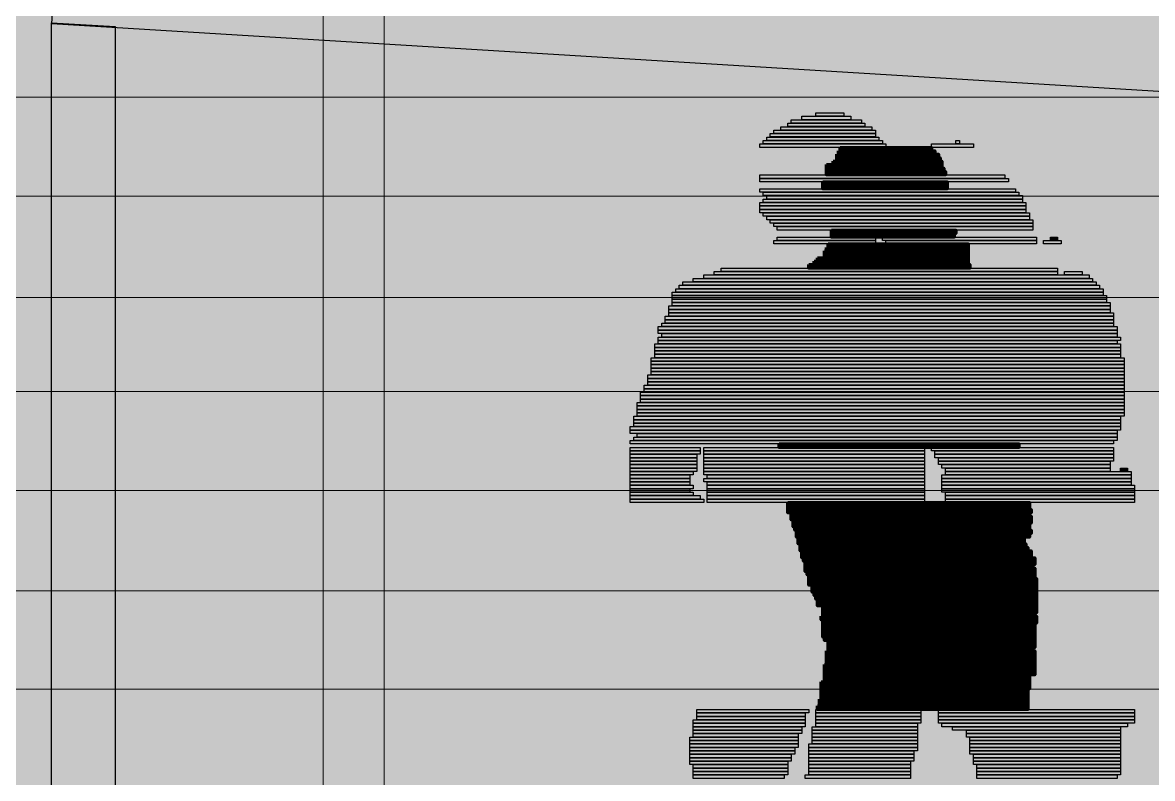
# Model space of a CAD drawing. Header units: millimetres. Extents: x 1 to 41669, y 1850 to 28527.
# Drawn here: x 12858 to 14926, y 9651 to 11034 of the extents above; entities that cross this region are included whole.
import ezdxf

# ---------------------------------------------------------------- set-up
doc = ezdxf.new("R2010")
doc.units = ezdxf.units.MM
doc.header["$LTSCALE"] = 50
for name, color, linetype in [('00_Wand_Bestand', 7, 'Continuous'), ('01_Daemmung_neu', 9, 'Continuous'), ('02_Grundstuecksgrenze', 8, 'Continuous'), ('05_Linien_stark', 7, 'Continuous'), ('06_Linien_fein', 3, 'Continuous'), ('07_Bemassung', 6, 'Continuous')]:
    doc.layers.add(name, color=color, linetype=linetype)

msp = doc.modelspace()

# ---------------------------------------------------------------- hatches: boundary and pattern name
at = {"layer": '00_Wand_Bestand'}
for points in [[(14284.6, 10862.8), (14374.4, 10862.8), (14374.4, 10856.5), (14284.6, 10856.5)], [(14246.1, 10843.8), (14412.8, 10843.8), (14412.8, 10837.5), (14246.1, 10837.5)], [(14259, 10850.2), (14400, 10850.2), (14400, 10843.9), (14259, 10843.9)], [(14265.3, 10856.5), (14393.6, 10856.5), (14393.6, 10850.2), (14265.3, 10850.2)], [(14220.5, 10824.9), (14425.6, 10824.9), (14425.6, 10818.6), (14220.5, 10818.6)], [(14226.9, 10831.3), (14419.2, 10831.3), (14419.2, 10825), (14226.9, 10825)], [(14233.3, 10837.6), (14419.3, 10837.6), (14419.3, 10831.3), (14233.3, 10831.3)], [(14207.7, 10755.5), (14656.5, 10755.5), (14656.5, 10749.2), (14207.7, 10749.2)], [(14207.7, 10749.2), (14663, 10749.2), (14663, 10742.9), (14207.7, 10742.9)], [(14207.7, 10730.3), (14675.8, 10730.3), (14675.8, 10724), (14207.7, 10724)], [(14214.1, 10724), (14682.2, 10724), (14682.2, 10717.7), (14214.1, 10717.7)], [(14220.5, 10717.7), (14688.6, 10717.7), (14688.6, 10711.4), (14220.5, 10711.4)], [(14207.7, 10705), (14695, 10705), (14695, 10698.7), (14207.7, 10698.7)], [(14207.7, 10698.7), (14695, 10698.7), (14695, 10692.4), (14207.7, 10692.4)], [(14214.1, 10711.3), (14688.6, 10711.3), (14688.6, 10705), (14214.1, 10705)], [(14207.7, 10692.4), (14695, 10692.4), (14695, 10686.1), (14207.7, 10686.1)], [(14214.1, 10686.1), (14701.4, 10686.1), (14701.4, 10679.8), (14214.1, 10679.8)], [(14220.5, 10679.8), (14701.4, 10679.8), (14701.4, 10673.5), (14220.5, 10673.5)], [(14226.9, 10673.5), (14707.8, 10673.5), (14707.8, 10667.2), (14226.9, 10667.2)], [(14233.3, 10667.2), (14707.8, 10667.2), (14707.8, 10660.9), (14233.3, 10660.9)], [(14239.7, 10660.9), (14707.8, 10660.9), (14707.8, 10654.6), (14239.7, 10654.6)], [(14233.3, 10635.6), (14419.3, 10635.6), (14419.3, 10629.3), (14233.3, 10629.3)], [(14239.7, 10641.9), (14419.2, 10641.9), (14419.2, 10635.6), (14239.7, 10635.6)], [(14432.1, 10641.9), (14714.2, 10641.9), (14714.2, 10635.6), (14432.1, 10635.6)], [(14438.5, 10635.6), (14714.2, 10635.6), (14714.2, 10629.3), (14438.5, 10629.3)], [(14727.1, 10635.6), (14759.1, 10635.6), (14759.1, 10629.3), (14727.1, 10629.3)], [(14739.9, 10641.9), (14752.7, 10641.9), (14752.7, 10635.6), (14739.9, 10635.6)], [(14105, 10572.5), (14810.4, 10572.5), (14810.4, 10566.2), (14105, 10566.2)], [(14137.1, 10585.1), (14752.7, 10585.1), (14752.7, 10578.8), (14137.1, 10578.8)], [(14060.2, 10553.6), (14829.7, 10553.6), (14829.7, 10547.3), (14060.2, 10547.3)], [(14066.6, 10559.9), (14823.3, 10559.9), (14823.3, 10553.6), (14066.6, 10553.6)], [(14085.8, 10566.2), (14816.9, 10566.2), (14816.9, 10559.9), (14085.8, 10559.9)], [(14047.4, 10541), (14836.1, 10541), (14836.1, 10534.6), (14047.4, 10534.6)], [(14047.4, 10534.6), (14842.5, 10534.6), (14842.5, 10528.3), (14047.4, 10528.3)], [(14047.4, 10528.4), (14842.5, 10528.4), (14842.5, 10522.1), (14047.4, 10522.1)], [(14053.8, 10547.3), (14836.1, 10547.3), (14836.1, 10540.9), (14053.8, 10540.9)], [(14040.9, 10515.7), (14848.9, 10515.7), (14848.9, 10509.4), (14040.9, 10509.4)], [(14040.9, 10509.4), (14848.9, 10509.4), (14848.9, 10503.1), (14040.9, 10503.1)], [(14047.4, 10522), (14848.9, 10522), (14848.9, 10515.7), (14047.4, 10515.7)], [(14034.5, 10496.8), (14855.3, 10496.8), (14855.3, 10490.5), (14034.5, 10490.5)], [(14034.5, 10490.5), (14855.3, 10490.5), (14855.3, 10484.2), (14034.5, 10484.2)], [(14040.9, 10503.1), (14855.3, 10503.1), (14855.3, 10496.8), (14040.9, 10496.8)], [(14021.7, 10477.9), (14861.7, 10477.9), (14861.7, 10471.5), (14021.7, 10471.5)], [(14021.7, 10471.5), (14861.7, 10471.5), (14861.7, 10465.2), (14021.7, 10465.2)], [(14028.1, 10484.2), (14855.3, 10484.2), (14855.3, 10477.9), (14028.1, 10477.9)], [(14015.3, 10446.3), (14868.1, 10446.3), (14868.1, 10440), (14015.3, 10440)], [(14021.7, 10458.9), (14868.1, 10458.9), (14868.1, 10452.6), (14021.7, 10452.6)], [(14021.7, 10452.6), (14861.7, 10452.6), (14861.7, 10446.3), (14021.7, 10446.3)], [(14028.1, 10465.2), (14861.7, 10465.2), (14861.7, 10458.9), (14028.1, 10458.9)], [(14015.3, 10440), (14868.1, 10440), (14868.1, 10433.7), (14015.3, 10433.7)], [(14015.3, 10433.7), (14868.1, 10433.7), (14868.1, 10427.3), (14015.3, 10427.3)], [(14015.3, 10427.4), (14868.1, 10427.4), (14868.1, 10421.1), (14015.3, 10421.1)], [(14008.9, 10421), (14874.6, 10421), (14874.6, 10414.7), (14008.9, 10414.7)], [(14008.9, 10414.8), (14874.6, 10414.8), (14874.6, 10408.5), (14008.9, 10408.5)], [(14008.9, 10408.4), (14874.6, 10408.4), (14874.6, 10402.1), (14008.9, 10402.1)], [(14002.5, 10389.5), (14874.5, 10389.5), (14874.5, 10383.2), (14002.5, 10383.2)], [(14002.5, 10383.2), (14874.5, 10383.2), (14874.5, 10376.9), (14002.5, 10376.9)], [(14008.9, 10402.1), (14874.6, 10402.1), (14874.6, 10395.8), (14008.9, 10395.8)], [(14008.9, 10395.8), (14874.6, 10395.8), (14874.6, 10389.5), (14008.9, 10389.5)], [(13996, 10370.6), (14874.5, 10370.6), (14874.5, 10364.3), (13996, 10364.3)], [(13996, 10364.3), (14874.5, 10364.3), (14874.5, 10357.9), (13996, 10357.9)], [(14002.5, 10376.9), (14874.5, 10376.9), (14874.5, 10370.6), (14002.5, 10370.6)], [(13989.6, 10357.9), (14874.6, 10357.9), (14874.6, 10351.6), (13989.6, 10351.6)], [(13989.6, 10351.6), (14874.6, 10351.6), (14874.6, 10345.3), (13989.6, 10345.3)], [(13989.6, 10345.3), (14874.6, 10345.3), (14874.6, 10339), (13989.6, 10339)], [(13983.2, 10339), (14874.5, 10339), (14874.5, 10332.7), (13983.2, 10332.7)], [(13983.2, 10332.7), (14874.5, 10332.7), (14874.5, 10326.4), (13983.2, 10326.4)], [(13983.2, 10326.4), (14874.5, 10326.4), (14874.5, 10320.1), (13983.2, 10320.1)], [(13976.8, 10313.8), (14868.1, 10313.8), (14868.1, 10307.5), (13976.8, 10307.5)], [(13976.8, 10307.4), (14868.1, 10307.4), (14868.1, 10301.1), (13976.8, 10301.1)], [(13976.8, 10301.2), (14868.1, 10301.2), (14868.1, 10294.9), (13976.8, 10294.9)], [(13983.2, 10320.1), (14874.5, 10320.1), (14874.5, 10313.8), (13983.2, 10313.8)], [(13970.4, 10294.9), (14868.1, 10294.9), (14868.1, 10288.5), (13970.4, 10288.5)], [(13970.4, 10288.5), (14861.7, 10288.5), (14861.7, 10282.2), (13970.4, 10282.2)], [(13983.2, 10282.2), (14861.7, 10282.2), (14861.7, 10275.9), (13983.2, 10275.9)], [(13970.4, 10269.6), (14855.3, 10269.6), (14855.3, 10263.3), (13970.4, 10263.3)], [(13976.8, 10275.9), (14861.7, 10275.9), (14861.7, 10269.6), (13976.8, 10269.6)], [(13970.4, 10257), (14098.6, 10257), (14098.6, 10250.7), (13970.4, 10250.7)], [(13970.4, 10250.7), (14098.6, 10250.7), (14098.6, 10244.4), (13970.4, 10244.4)], [(13970.4, 10244.4), (14092.2, 10244.4), (14092.2, 10238), (13970.4, 10238)], [(14105, 10257), (14509.1, 10257), (14509.1, 10250.7), (14105, 10250.7)], [(14105, 10250.7), (14509.1, 10250.7), (14509.1, 10244.4), (14105, 10244.4)], [(14105, 10244.4), (14509.1, 10244.4), (14509.1, 10238), (14105, 10238)], [(14521.9, 10257), (14855.3, 10257), (14855.3, 10250.7), (14521.9, 10250.7)], [(14528.3, 10250.7), (14855.3, 10250.7), (14855.3, 10244.4), (14528.3, 10244.4)], [(14528.3, 10244.4), (14855.3, 10244.4), (14855.3, 10238), (14528.3, 10238)], [(13970.4, 10238), (14092.2, 10238), (14092.2, 10231.7), (13970.4, 10231.7)], [(13970.4, 10231.7), (14092.2, 10231.7), (14092.2, 10225.4), (13970.4, 10225.4)], [(13970.4, 10225.4), (14092.2, 10225.4), (14092.2, 10219.1), (13970.4, 10219.1)], [(13970.4, 10219.1), (14092.2, 10219.1), (14092.2, 10212.8), (13970.4, 10212.8)], [(14105, 10238), (14509.1, 10238), (14509.1, 10231.7), (14105, 10231.7)], [(14105, 10231.7), (14509.1, 10231.7), (14509.1, 10225.4), (14105, 10225.4)], [(14105, 10225.4), (14509.1, 10225.4), (14509.1, 10219.1), (14105, 10219.1)], [(14105, 10219.1), (14509.1, 10219.1), (14509.1, 10212.8), (14105, 10212.8)], [(14534.7, 10238), (14855.3, 10238), (14855.3, 10231.7), (14534.7, 10231.7)], [(14534.7, 10231.7), (14848.9, 10231.7), (14848.9, 10225.4), (14534.7, 10225.4)], [(14541.1, 10225.4), (14848.9, 10225.4), (14848.9, 10219.1), (14541.1, 10219.1)], [(14547.5, 10219.1), (14848.9, 10219.1), (14848.9, 10212.8), (14547.5, 10212.8)], [(14868.1, 10219.1), (14881, 10219.1), (14881, 10212.8), (14868.1, 10212.8)], [(13970.4, 10212.8), (14085.8, 10212.8), (14085.8, 10206.5), (13970.4, 10206.5)], [(13970.4, 10206.5), (14079.4, 10206.5), (14079.4, 10200.2), (13970.4, 10200.2)], [(13970.4, 10200.2), (14079.4, 10200.2), (14079.4, 10193.9), (13970.4, 10193.9)], [(14105, 10212.8), (14509.1, 10212.8), (14509.1, 10206.5), (14105, 10206.5)], [(14105, 10200.2), (14509.1, 10200.2), (14509.1, 10193.9), (14105, 10193.9)], [(14111.5, 10206.5), (14509.1, 10206.5), (14509.1, 10200.2), (14111.5, 10200.2)], [(14541.1, 10206.5), (14887.4, 10206.5), (14887.4, 10200.2), (14541.1, 10200.2)], [(14541.1, 10200.2), (14887.4, 10200.2), (14887.4, 10193.9), (14541.1, 10193.9)], [(14547.5, 10212.8), (14887.3, 10212.8), (14887.3, 10206.5), (14547.5, 10206.5)], [(13970.4, 10193.9), (14079.4, 10193.9), (14079.4, 10187.6), (13970.4, 10187.6)], [(13970.4, 10187.6), (14085.8, 10187.6), (14085.8, 10181.3), (13970.4, 10181.3)], [(13970.4, 10181.3), (14079.4, 10181.3), (14079.4, 10175), (13970.4, 10175)], [(14111.5, 10193.9), (14509.1, 10193.9), (14509.1, 10187.6), (14111.5, 10187.6)], [(14111.5, 10187.6), (14509.1, 10187.6), (14509.1, 10181.3), (14111.5, 10181.3)], [(14111.5, 10181.3), (14509.1, 10181.3), (14509.1, 10175), (14111.5, 10175)], [(14541.1, 10193.9), (14887.4, 10193.9), (14887.4, 10187.6), (14541.1, 10187.6)], [(14541.1, 10187.6), (14893.8, 10187.6), (14893.8, 10181.3), (14541.1, 10181.3)], [(14541.1, 10181.3), (14893.8, 10181.3), (14893.8, 10175), (14541.1, 10175)], [(13970.4, 10174.9), (14085.8, 10174.9), (14085.8, 10168.6), (13970.4, 10168.6)], [(13970.4, 10168.6), (14098.6, 10168.6), (14098.6, 10162.3), (13970.4, 10162.3)], [(13970.4, 10162.3), (14105.1, 10162.3), (14105.1, 10156), (13970.4, 10156)], [(14111.5, 10174.9), (14509.1, 10174.9), (14509.1, 10168.6), (14111.5, 10168.6)], [(14111.5, 10168.6), (14509.1, 10168.6), (14509.1, 10162.3), (14111.5, 10162.3)], [(14111.5, 10162.3), (14509.1, 10162.3), (14509.1, 10156), (14111.5, 10156)], [(14547.5, 10174.9), (14893.8, 10174.9), (14893.8, 10168.6), (14547.5, 10168.6)], [(14547.5, 10168.6), (14893.8, 10168.6), (14893.8, 10162.3), (14547.5, 10162.3)], [(14547.5, 10162.3), (14893.8, 10162.3), (14893.8, 10156), (14547.5, 10156)], [(14092.2, 9777.4), (14297.4, 9777.4), (14297.4, 9771.1), (14092.2, 9771.1)], [(14092.2, 9771), (14291, 9771), (14291, 9764.7), (14092.2, 9764.7)], [(14092.2, 9764.7), (14291, 9764.7), (14291, 9758.4), (14092.2, 9758.4)], [(14310.3, 9777.4), (14502.6, 9777.4), (14502.6, 9771.1), (14310.3, 9771.1)], [(14310.3, 9771), (14502.6, 9771), (14502.6, 9764.7), (14310.3, 9764.7)], [(14310.3, 9764.7), (14502.6, 9764.7), (14502.6, 9758.4), (14310.3, 9758.4)], [(14534.7, 9777.4), (14893.8, 9777.4), (14893.8, 9771.1), (14534.7, 9771.1)], [(14534.7, 9771), (14893.8, 9771), (14893.8, 9764.7), (14534.7, 9764.7)], [(14534.7, 9764.7), (14893.8, 9764.7), (14893.8, 9758.4), (14534.7, 9758.4)], [(14085.8, 9758.5), (14291, 9758.5), (14291, 9752.1), (14085.8, 9752.1)], [(14085.8, 9752.1), (14291, 9752.1), (14291, 9745.8), (14085.8, 9745.8)], [(14085.8, 9745.8), (14284.6, 9745.8), (14284.6, 9739.5), (14085.8, 9739.5)], [(14303.8, 9745.8), (14496.2, 9745.8), (14496.2, 9739.5), (14303.8, 9739.5)], [(14310.3, 9758.5), (14502.6, 9758.5), (14502.6, 9752.1), (14310.3, 9752.1)], [(14310.3, 9752.1), (14496.2, 9752.1), (14496.2, 9745.8), (14310.3, 9745.8)], [(14534.7, 9758.5), (14893.8, 9758.5), (14893.8, 9752.1), (14534.7, 9752.1)], [(14541.1, 9752.1), (14881, 9752.1), (14881, 9745.8), (14541.1, 9745.8)], [(14560.3, 9745.8), (14868.1, 9745.8), (14868.1, 9739.5), (14560.3, 9739.5)], [(14079.4, 9726.9), (14278.2, 9726.9), (14278.2, 9720.6), (14079.4, 9720.6)], [(14085.8, 9739.5), (14284.6, 9739.5), (14284.6, 9733.2), (14085.8, 9733.2)], [(14085.8, 9733.2), (14278.2, 9733.2), (14278.2, 9726.9), (14085.8, 9726.9)], [(14303.8, 9739.5), (14496.2, 9739.5), (14496.2, 9733.2), (14303.8, 9733.2)], [(14303.8, 9733.2), (14496.2, 9733.2), (14496.2, 9726.9), (14303.8, 9726.9)], [(14303.8, 9726.9), (14496.2, 9726.9), (14496.2, 9720.6), (14303.8, 9720.6)], [(14586, 9739.5), (14868.1, 9739.5), (14868.1, 9733.2), (14586, 9733.2)], [(14586, 9733.2), (14868.1, 9733.2), (14868.1, 9726.9), (14586, 9726.9)], [(14592.4, 9726.9), (14868.1, 9726.9), (14868.1, 9720.6), (14592.4, 9720.6)], [(14079.4, 9720.6), (14278.2, 9720.6), (14278.2, 9714.3), (14079.4, 9714.3)], [(14079.4, 9714.2), (14278.2, 9714.2), (14278.2, 9707.9), (14079.4, 9707.9)], [(14079.4, 9707.9), (14271.8, 9707.9), (14271.8, 9701.6), (14079.4, 9701.6)], [(14079.4, 9701.6), (14271.8, 9701.6), (14271.8, 9695.3), (14079.4, 9695.3)], [(14297.4, 9714.2), (14496.2, 9714.2), (14496.2, 9707.9), (14297.4, 9707.9)], [(14297.4, 9707.9), (14496.2, 9707.9), (14496.2, 9701.6), (14297.4, 9701.6)], [(14297.4, 9701.6), (14489.8, 9701.6), (14489.8, 9695.3), (14297.4, 9695.3)], [(14303.8, 9720.6), (14496.2, 9720.6), (14496.2, 9714.3), (14303.8, 9714.3)], [(14592.4, 9720.6), (14868.1, 9720.6), (14868.1, 9714.3), (14592.4, 9714.3)], [(14592.4, 9714.2), (14868.1, 9714.2), (14868.1, 9707.9), (14592.4, 9707.9)], [(14592.4, 9707.9), (14868.1, 9707.9), (14868.1, 9701.6), (14592.4, 9701.6)], [(14592.4, 9701.6), (14868.1, 9701.6), (14868.1, 9695.3), (14592.4, 9695.3)], [(14079.4, 9695.3), (14265.3, 9695.3), (14265.3, 9689), (14079.4, 9689)], [(14079.4, 9689), (14265.3, 9689), (14265.3, 9682.7), (14079.4, 9682.7)], [(14079.4, 9682.7), (14258.9, 9682.7), (14258.9, 9676.4), (14079.4, 9676.4)], [(14297.4, 9695.3), (14489.8, 9695.3), (14489.8, 9689), (14297.4, 9689)], [(14297.4, 9689), (14489.8, 9689), (14489.8, 9682.7), (14297.4, 9682.7)], [(14297.4, 9682.7), (14483.4, 9682.7), (14483.4, 9676.4), (14297.4, 9676.4)], [(14598.8, 9695.3), (14868.1, 9695.3), (14868.1, 9689), (14598.8, 9689)], [(14598.8, 9689), (14868.1, 9689), (14868.1, 9682.7), (14598.8, 9682.7)], [(14598.8, 9682.7), (14868.1, 9682.7), (14868.1, 9676.4), (14598.8, 9676.4)], [(14085.8, 9676.4), (14258.9, 9676.4), (14258.9, 9670.1), (14085.8, 9670.1)], [(14085.8, 9670.1), (14258.9, 9670.1), (14258.9, 9663.8), (14085.8, 9663.8)], [(14085.8, 9663.8), (14258.9, 9663.8), (14258.9, 9657.5), (14085.8, 9657.5)], [(14297.4, 9676.4), (14483.4, 9676.4), (14483.4, 9670.1), (14297.4, 9670.1)], [(14297.4, 9670.1), (14483.4, 9670.1), (14483.4, 9663.8), (14297.4, 9663.8)], [(14297.4, 9663.8), (14483.4, 9663.8), (14483.4, 9657.5), (14297.4, 9657.5)], [(14605.2, 9676.4), (14868.1, 9676.4), (14868.1, 9670.1), (14605.2, 9670.1)], [(14605.2, 9670.1), (14868.1, 9670.1), (14868.1, 9663.8), (14605.2, 9663.8)], [(14605.2, 9663.8), (14868.1, 9663.8), (14868.1, 9657.5), (14605.2, 9657.5)], [(14085.8, 9657.5), (14252.5, 9657.5), (14252.5, 9651.2), (14085.8, 9651.2)], [(14291, 9657.5), (14483.4, 9657.5), (14483.4, 9651.2), (14291, 9651.2)], [(14605.2, 9657.5), (14861.7, 9657.5), (14861.7, 9651.2), (14605.2, 9651.2)]]:
    msp.add_hatch(color=7, dxfattribs=at).paths.add_polyline_path(points)
at = {"layer": '01_Daemmung_neu'}
msp.add_hatch(color=7, dxfattribs=at).paths.add_polyline_path([(11049.8, 17953.8), (24526.3, 17953.8), (24526.3, 8595), (11049.8, 8595)])
at = {"layer": '02_Grundstuecksgrenze', "transparency": 33554559}
for points in [[(12963.5, 11883.3), (17744.7, 11590.9), (17692.6, 10739.7), (12911.5, 11032.1)], [(12910.8, 9007.4), (12910.8, 11033.7), (13027.3, 11027.2), (13027.3, 9007.4)]]:
    msp.add_hatch(color=7, dxfattribs=at).paths.add_polyline_path(points)
at = {"layer": '07_Bemassung'}
msp.add_hatch(color=7, dxfattribs=at).paths.add_polyline_path([(14310.3, 10869.1), (14361.6, 10869.1), (14361.6, 10862.8), (14310.3, 10862.8)])

# ---------------------------------------------------------------- linework, layer by layer
at = {"layer": '00_Wand_Bestand'}
for points in [[(14284.6, 10862.8), (14374.4, 10862.8), (14374.4, 10856.5), (14284.6, 10856.5)], [(14246.1, 10843.8), (14412.8, 10843.8), (14412.8, 10837.5), (14246.1, 10837.5)], [(14259, 10850.2), (14400, 10850.2), (14400, 10843.9), (14259, 10843.9)], [(14265.3, 10856.5), (14393.6, 10856.5), (14393.6, 10850.2), (14265.3, 10850.2)], [(14220.5, 10824.9), (14425.6, 10824.9), (14425.6, 10818.6), (14220.5, 10818.6)], [(14226.9, 10831.3), (14419.2, 10831.3), (14419.2, 10825), (14226.9, 10825)], [(14233.3, 10837.6), (14419.3, 10837.6), (14419.3, 10831.3), (14233.3, 10831.3)], [(14207.7, 10755.5), (14656.5, 10755.5), (14656.5, 10749.2), (14207.7, 10749.2)], [(14207.7, 10749.2), (14663, 10749.2), (14663, 10742.9), (14207.7, 10742.9)], [(14207.7, 10730.3), (14675.8, 10730.3), (14675.8, 10724), (14207.7, 10724)], [(14214.1, 10724), (14682.2, 10724), (14682.2, 10717.7), (14214.1, 10717.7)], [(14220.5, 10717.7), (14688.6, 10717.7), (14688.6, 10711.4), (14220.5, 10711.4)], [(14207.7, 10705), (14695, 10705), (14695, 10698.7), (14207.7, 10698.7)], [(14207.7, 10698.7), (14695, 10698.7), (14695, 10692.4), (14207.7, 10692.4)], [(14214.1, 10711.3), (14688.6, 10711.3), (14688.6, 10705), (14214.1, 10705)], [(14207.7, 10692.4), (14695, 10692.4), (14695, 10686.1), (14207.7, 10686.1)], [(14214.1, 10686.1), (14701.4, 10686.1), (14701.4, 10679.8), (14214.1, 10679.8)], [(14220.5, 10679.8), (14701.4, 10679.8), (14701.4, 10673.5), (14220.5, 10673.5)], [(14226.9, 10673.5), (14707.8, 10673.5), (14707.8, 10667.2), (14226.9, 10667.2)], [(14233.3, 10667.2), (14707.8, 10667.2), (14707.8, 10660.9), (14233.3, 10660.9)], [(14239.7, 10660.9), (14707.8, 10660.9), (14707.8, 10654.6), (14239.7, 10654.6)], [(14233.3, 10635.6), (14419.3, 10635.6), (14419.3, 10629.3), (14233.3, 10629.3)], [(14239.7, 10641.9), (14419.2, 10641.9), (14419.2, 10635.6), (14239.7, 10635.6)], [(14432.1, 10641.9), (14714.2, 10641.9), (14714.2, 10635.6), (14432.1, 10635.6)], [(14438.5, 10635.6), (14714.2, 10635.6), (14714.2, 10629.3), (14438.5, 10629.3)], [(14727.1, 10635.6), (14759.1, 10635.6), (14759.1, 10629.3), (14727.1, 10629.3)], [(14739.9, 10641.9), (14752.7, 10641.9), (14752.7, 10635.6), (14739.9, 10635.6)], [(14105, 10572.5), (14810.4, 10572.5), (14810.4, 10566.2), (14105, 10566.2)], [(14137.1, 10585.1), (14752.7, 10585.1), (14752.7, 10578.8), (14137.1, 10578.8)], [(14060.2, 10553.6), (14829.7, 10553.6), (14829.7, 10547.3), (14060.2, 10547.3)], [(14066.6, 10559.9), (14823.3, 10559.9), (14823.3, 10553.6), (14066.6, 10553.6)], [(14085.8, 10566.2), (14816.9, 10566.2), (14816.9, 10559.9), (14085.8, 10559.9)], [(14047.4, 10541), (14836.1, 10541), (14836.1, 10534.6), (14047.4, 10534.6)], [(14047.4, 10534.6), (14842.5, 10534.6), (14842.5, 10528.3), (14047.4, 10528.3)], [(14047.4, 10528.4), (14842.5, 10528.4), (14842.5, 10522.1), (14047.4, 10522.1)], [(14053.8, 10547.3), (14836.1, 10547.3), (14836.1, 10540.9), (14053.8, 10540.9)], [(14040.9, 10515.7), (14848.9, 10515.7), (14848.9, 10509.4), (14040.9, 10509.4)], [(14040.9, 10509.4), (14848.9, 10509.4), (14848.9, 10503.1), (14040.9, 10503.1)], [(14047.4, 10522), (14848.9, 10522), (14848.9, 10515.7), (14047.4, 10515.7)], [(14034.5, 10496.8), (14855.3, 10496.8), (14855.3, 10490.5), (14034.5, 10490.5)], [(14034.5, 10490.5), (14855.3, 10490.5), (14855.3, 10484.2), (14034.5, 10484.2)], [(14040.9, 10503.1), (14855.3, 10503.1), (14855.3, 10496.8), (14040.9, 10496.8)], [(14021.7, 10477.9), (14861.7, 10477.9), (14861.7, 10471.5), (14021.7, 10471.5)], [(14021.7, 10471.5), (14861.7, 10471.5), (14861.7, 10465.2), (14021.7, 10465.2)], [(14028.1, 10484.2), (14855.3, 10484.2), (14855.3, 10477.9), (14028.1, 10477.9)], [(14015.3, 10446.3), (14868.1, 10446.3), (14868.1, 10440), (14015.3, 10440)], [(14021.7, 10458.9), (14868.1, 10458.9), (14868.1, 10452.6), (14021.7, 10452.6)], [(14021.7, 10452.6), (14861.7, 10452.6), (14861.7, 10446.3), (14021.7, 10446.3)], [(14028.1, 10465.2), (14861.7, 10465.2), (14861.7, 10458.9), (14028.1, 10458.9)], [(14015.3, 10440), (14868.1, 10440), (14868.1, 10433.7), (14015.3, 10433.7)], [(14015.3, 10433.7), (14868.1, 10433.7), (14868.1, 10427.3), (14015.3, 10427.3)], [(14015.3, 10427.4), (14868.1, 10427.4), (14868.1, 10421.1), (14015.3, 10421.1)], [(14008.9, 10421), (14874.6, 10421), (14874.6, 10414.7), (14008.9, 10414.7)], [(14008.9, 10414.8), (14874.6, 10414.8), (14874.6, 10408.5), (14008.9, 10408.5)], [(14008.9, 10408.4), (14874.6, 10408.4), (14874.6, 10402.1), (14008.9, 10402.1)], [(14002.5, 10389.5), (14874.5, 10389.5), (14874.5, 10383.2), (14002.5, 10383.2)], [(14002.5, 10383.2), (14874.5, 10383.2), (14874.5, 10376.9), (14002.5, 10376.9)], [(14008.9, 10402.1), (14874.6, 10402.1), (14874.6, 10395.8), (14008.9, 10395.8)], [(14008.9, 10395.8), (14874.6, 10395.8), (14874.6, 10389.5), (14008.9, 10389.5)], [(13996, 10370.6), (14874.5, 10370.6), (14874.5, 10364.3), (13996, 10364.3)], [(13996, 10364.3), (14874.5, 10364.3), (14874.5, 10357.9), (13996, 10357.9)], [(14002.5, 10376.9), (14874.5, 10376.9), (14874.5, 10370.6), (14002.5, 10370.6)], [(13989.6, 10357.9), (14874.6, 10357.9), (14874.6, 10351.6), (13989.6, 10351.6)], [(13989.6, 10351.6), (14874.6, 10351.6), (14874.6, 10345.3), (13989.6, 10345.3)], [(13989.6, 10345.3), (14874.6, 10345.3), (14874.6, 10339), (13989.6, 10339)], [(13983.2, 10339), (14874.5, 10339), (14874.5, 10332.7), (13983.2, 10332.7)], [(13983.2, 10332.7), (14874.5, 10332.7), (14874.5, 10326.4), (13983.2, 10326.4)], [(13983.2, 10326.4), (14874.5, 10326.4), (14874.5, 10320.1), (13983.2, 10320.1)], [(13976.8, 10313.8), (14868.1, 10313.8), (14868.1, 10307.5), (13976.8, 10307.5)], [(13976.8, 10307.4), (14868.1, 10307.4), (14868.1, 10301.1), (13976.8, 10301.1)], [(13976.8, 10301.2), (14868.1, 10301.2), (14868.1, 10294.9), (13976.8, 10294.9)], [(13983.2, 10320.1), (14874.5, 10320.1), (14874.5, 10313.8), (13983.2, 10313.8)], [(13970.4, 10294.9), (14868.1, 10294.9), (14868.1, 10288.5), (13970.4, 10288.5)], [(13970.4, 10288.5), (14861.7, 10288.5), (14861.7, 10282.2), (13970.4, 10282.2)], [(13983.2, 10282.2), (14861.7, 10282.2), (14861.7, 10275.9), (13983.2, 10275.9)], [(13970.4, 10269.6), (14855.3, 10269.6), (14855.3, 10263.3), (13970.4, 10263.3)], [(13976.8, 10275.9), (14861.7, 10275.9), (14861.7, 10269.6), (13976.8, 10269.6)], [(13970.4, 10257), (14098.6, 10257), (14098.6, 10250.7), (13970.4, 10250.7)], [(13970.4, 10250.7), (14098.6, 10250.7), (14098.6, 10244.4), (13970.4, 10244.4)], [(13970.4, 10244.4), (14092.2, 10244.4), (14092.2, 10238), (13970.4, 10238)], [(14105, 10257), (14509.1, 10257), (14509.1, 10250.7), (14105, 10250.7)], [(14105, 10250.7), (14509.1, 10250.7), (14509.1, 10244.4), (14105, 10244.4)], [(14105, 10244.4), (14509.1, 10244.4), (14509.1, 10238), (14105, 10238)], [(14521.9, 10257), (14855.3, 10257), (14855.3, 10250.7), (14521.9, 10250.7)], [(14528.3, 10250.7), (14855.3, 10250.7), (14855.3, 10244.4), (14528.3, 10244.4)], [(14528.3, 10244.4), (14855.3, 10244.4), (14855.3, 10238), (14528.3, 10238)], [(13970.4, 10238), (14092.2, 10238), (14092.2, 10231.7), (13970.4, 10231.7)], [(13970.4, 10231.7), (14092.2, 10231.7), (14092.2, 10225.4), (13970.4, 10225.4)], [(13970.4, 10225.4), (14092.2, 10225.4), (14092.2, 10219.1), (13970.4, 10219.1)], [(13970.4, 10219.1), (14092.2, 10219.1), (14092.2, 10212.8), (13970.4, 10212.8)], [(14105, 10238), (14509.1, 10238), (14509.1, 10231.7), (14105, 10231.7)], [(14105, 10231.7), (14509.1, 10231.7), (14509.1, 10225.4), (14105, 10225.4)], [(14105, 10225.4), (14509.1, 10225.4), (14509.1, 10219.1), (14105, 10219.1)], [(14105, 10219.1), (14509.1, 10219.1), (14509.1, 10212.8), (14105, 10212.8)], [(14534.7, 10238), (14855.3, 10238), (14855.3, 10231.7), (14534.7, 10231.7)], [(14534.7, 10231.7), (14848.9, 10231.7), (14848.9, 10225.4), (14534.7, 10225.4)], [(14541.1, 10225.4), (14848.9, 10225.4), (14848.9, 10219.1), (14541.1, 10219.1)], [(14547.5, 10219.1), (14848.9, 10219.1), (14848.9, 10212.8), (14547.5, 10212.8)], [(14868.1, 10219.1), (14881, 10219.1), (14881, 10212.8), (14868.1, 10212.8)], [(13970.4, 10212.8), (14085.8, 10212.8), (14085.8, 10206.5), (13970.4, 10206.5)], [(13970.4, 10206.5), (14079.4, 10206.5), (14079.4, 10200.2), (13970.4, 10200.2)], [(13970.4, 10200.2), (14079.4, 10200.2), (14079.4, 10193.9), (13970.4, 10193.9)], [(14105, 10212.8), (14509.1, 10212.8), (14509.1, 10206.5), (14105, 10206.5)], [(14105, 10200.2), (14509.1, 10200.2), (14509.1, 10193.9), (14105, 10193.9)], [(14111.5, 10206.5), (14509.1, 10206.5), (14509.1, 10200.2), (14111.5, 10200.2)], [(14541.1, 10206.5), (14887.4, 10206.5), (14887.4, 10200.2), (14541.1, 10200.2)], [(14541.1, 10200.2), (14887.4, 10200.2), (14887.4, 10193.9), (14541.1, 10193.9)], [(14547.5, 10212.8), (14887.3, 10212.8), (14887.3, 10206.5), (14547.5, 10206.5)], [(13970.4, 10193.9), (14079.4, 10193.9), (14079.4, 10187.6), (13970.4, 10187.6)], [(13970.4, 10187.6), (14085.8, 10187.6), (14085.8, 10181.3), (13970.4, 10181.3)], [(13970.4, 10181.3), (14079.4, 10181.3), (14079.4, 10175), (13970.4, 10175)], [(14111.5, 10193.9), (14509.1, 10193.9), (14509.1, 10187.6), (14111.5, 10187.6)], [(14111.5, 10187.6), (14509.1, 10187.6), (14509.1, 10181.3), (14111.5, 10181.3)], [(14111.5, 10181.3), (14509.1, 10181.3), (14509.1, 10175), (14111.5, 10175)], [(14541.1, 10193.9), (14887.4, 10193.9), (14887.4, 10187.6), (14541.1, 10187.6)], [(14541.1, 10187.6), (14893.8, 10187.6), (14893.8, 10181.3), (14541.1, 10181.3)], [(14541.1, 10181.3), (14893.8, 10181.3), (14893.8, 10175), (14541.1, 10175)], [(13970.4, 10174.9), (14085.8, 10174.9), (14085.8, 10168.6), (13970.4, 10168.6)], [(13970.4, 10168.6), (14098.6, 10168.6), (14098.6, 10162.3), (13970.4, 10162.3)], [(13970.4, 10162.3), (14105.1, 10162.3), (14105.1, 10156), (13970.4, 10156)], [(14111.5, 10174.9), (14509.1, 10174.9), (14509.1, 10168.6), (14111.5, 10168.6)], [(14111.5, 10168.6), (14509.1, 10168.6), (14509.1, 10162.3), (14111.5, 10162.3)], [(14111.5, 10162.3), (14509.1, 10162.3), (14509.1, 10156), (14111.5, 10156)], [(14547.5, 10174.9), (14893.8, 10174.9), (14893.8, 10168.6), (14547.5, 10168.6)], [(14547.5, 10168.6), (14893.8, 10168.6), (14893.8, 10162.3), (14547.5, 10162.3)], [(14547.5, 10162.3), (14893.8, 10162.3), (14893.8, 10156), (14547.5, 10156)], [(14092.2, 9777.4), (14297.4, 9777.4), (14297.4, 9771.1), (14092.2, 9771.1)], [(14092.2, 9771), (14291, 9771), (14291, 9764.7), (14092.2, 9764.7)], [(14092.2, 9764.7), (14291, 9764.7), (14291, 9758.4), (14092.2, 9758.4)], [(14310.3, 9777.4), (14502.6, 9777.4), (14502.6, 9771.1), (14310.3, 9771.1)], [(14310.3, 9771), (14502.6, 9771), (14502.6, 9764.7), (14310.3, 9764.7)], [(14310.3, 9764.7), (14502.6, 9764.7), (14502.6, 9758.4), (14310.3, 9758.4)], [(14534.7, 9777.4), (14893.8, 9777.4), (14893.8, 9771.1), (14534.7, 9771.1)], [(14534.7, 9771), (14893.8, 9771), (14893.8, 9764.7), (14534.7, 9764.7)], [(14534.7, 9764.7), (14893.8, 9764.7), (14893.8, 9758.4), (14534.7, 9758.4)], [(14085.8, 9758.5), (14291, 9758.5), (14291, 9752.1), (14085.8, 9752.1)], [(14085.8, 9752.1), (14291, 9752.1), (14291, 9745.8), (14085.8, 9745.8)], [(14085.8, 9745.8), (14284.6, 9745.8), (14284.6, 9739.5), (14085.8, 9739.5)], [(14303.8, 9745.8), (14496.2, 9745.8), (14496.2, 9739.5), (14303.8, 9739.5)], [(14310.3, 9758.5), (14502.6, 9758.5), (14502.6, 9752.1), (14310.3, 9752.1)], [(14310.3, 9752.1), (14496.2, 9752.1), (14496.2, 9745.8), (14310.3, 9745.8)], [(14534.7, 9758.5), (14893.8, 9758.5), (14893.8, 9752.1), (14534.7, 9752.1)], [(14541.1, 9752.1), (14881, 9752.1), (14881, 9745.8), (14541.1, 9745.8)], [(14560.3, 9745.8), (14868.1, 9745.8), (14868.1, 9739.5), (14560.3, 9739.5)], [(14079.4, 9726.9), (14278.2, 9726.9), (14278.2, 9720.6), (14079.4, 9720.6)], [(14085.8, 9739.5), (14284.6, 9739.5), (14284.6, 9733.2), (14085.8, 9733.2)], [(14085.8, 9733.2), (14278.2, 9733.2), (14278.2, 9726.9), (14085.8, 9726.9)], [(14303.8, 9739.5), (14496.2, 9739.5), (14496.2, 9733.2), (14303.8, 9733.2)], [(14303.8, 9733.2), (14496.2, 9733.2), (14496.2, 9726.9), (14303.8, 9726.9)], [(14303.8, 9726.9), (14496.2, 9726.9), (14496.2, 9720.6), (14303.8, 9720.6)], [(14586, 9739.5), (14868.1, 9739.5), (14868.1, 9733.2), (14586, 9733.2)], [(14586, 9733.2), (14868.1, 9733.2), (14868.1, 9726.9), (14586, 9726.9)], [(14592.4, 9726.9), (14868.1, 9726.9), (14868.1, 9720.6), (14592.4, 9720.6)], [(14079.4, 9720.6), (14278.2, 9720.6), (14278.2, 9714.3), (14079.4, 9714.3)], [(14079.4, 9714.2), (14278.2, 9714.2), (14278.2, 9707.9), (14079.4, 9707.9)], [(14079.4, 9707.9), (14271.8, 9707.9), (14271.8, 9701.6), (14079.4, 9701.6)], [(14079.4, 9701.6), (14271.8, 9701.6), (14271.8, 9695.3), (14079.4, 9695.3)], [(14297.4, 9714.2), (14496.2, 9714.2), (14496.2, 9707.9), (14297.4, 9707.9)], [(14297.4, 9707.9), (14496.2, 9707.9), (14496.2, 9701.6), (14297.4, 9701.6)], [(14297.4, 9701.6), (14489.8, 9701.6), (14489.8, 9695.3), (14297.4, 9695.3)], [(14303.8, 9720.6), (14496.2, 9720.6), (14496.2, 9714.3), (14303.8, 9714.3)], [(14592.4, 9720.6), (14868.1, 9720.6), (14868.1, 9714.3), (14592.4, 9714.3)], [(14592.4, 9714.2), (14868.1, 9714.2), (14868.1, 9707.9), (14592.4, 9707.9)], [(14592.4, 9707.9), (14868.1, 9707.9), (14868.1, 9701.6), (14592.4, 9701.6)], [(14592.4, 9701.6), (14868.1, 9701.6), (14868.1, 9695.3), (14592.4, 9695.3)], [(14079.4, 9695.3), (14265.3, 9695.3), (14265.3, 9689), (14079.4, 9689)], [(14079.4, 9689), (14265.3, 9689), (14265.3, 9682.7), (14079.4, 9682.7)], [(14079.4, 9682.7), (14258.9, 9682.7), (14258.9, 9676.4), (14079.4, 9676.4)], [(14297.4, 9695.3), (14489.8, 9695.3), (14489.8, 9689), (14297.4, 9689)], [(14297.4, 9689), (14489.8, 9689), (14489.8, 9682.7), (14297.4, 9682.7)], [(14297.4, 9682.7), (14483.4, 9682.7), (14483.4, 9676.4), (14297.4, 9676.4)], [(14598.8, 9695.3), (14868.1, 9695.3), (14868.1, 9689), (14598.8, 9689)], [(14598.8, 9689), (14868.1, 9689), (14868.1, 9682.7), (14598.8, 9682.7)], [(14598.8, 9682.7), (14868.1, 9682.7), (14868.1, 9676.4), (14598.8, 9676.4)], [(14085.8, 9676.4), (14258.9, 9676.4), (14258.9, 9670.1), (14085.8, 9670.1)], [(14085.8, 9670.1), (14258.9, 9670.1), (14258.9, 9663.8), (14085.8, 9663.8)], [(14085.8, 9663.8), (14258.9, 9663.8), (14258.9, 9657.5), (14085.8, 9657.5)], [(14297.4, 9676.4), (14483.4, 9676.4), (14483.4, 9670.1), (14297.4, 9670.1)], [(14297.4, 9670.1), (14483.4, 9670.1), (14483.4, 9663.8), (14297.4, 9663.8)], [(14297.4, 9663.8), (14483.4, 9663.8), (14483.4, 9657.5), (14297.4, 9657.5)], [(14605.2, 9676.4), (14868.1, 9676.4), (14868.1, 9670.1), (14605.2, 9670.1)], [(14605.2, 9670.1), (14868.1, 9670.1), (14868.1, 9663.8), (14605.2, 9663.8)], [(14605.2, 9663.8), (14868.1, 9663.8), (14868.1, 9657.5), (14605.2, 9657.5)], [(14085.8, 9657.5), (14252.5, 9657.5), (14252.5, 9651.2), (14085.8, 9651.2)], [(14291, 9657.5), (14483.4, 9657.5), (14483.4, 9651.2), (14291, 9651.2)], [(14605.2, 9657.5), (14861.7, 9657.5), (14861.7, 9651.2), (14605.2, 9651.2)]]:
    msp.add_lwpolyline(points, close=True, dxfattribs=at)
at = {"layer": '02_Grundstuecksgrenze'}
for points in [[(12963.5, 11883.3), (17744.7, 11590.9), (17692.6, 10739.7), (12911.5, 11032.1)], [(12910.8, 9007.4), (12910.8, 11033.7), (13027.3, 11027.2), (13027.3, 9007.4)]]:
    msp.add_lwpolyline(points, close=True, dxfattribs=at)
at = {"layer": '05_Linien_stark', "lineweight": 18}
msp.add_lwpolyline([(13408.6, 11625.5), (13519.8, 11625.5), (13519.8, 8993), (13408.6, 8993)], close=True, dxfattribs=at)
at = {"layer": '05_Linien_stark', "lineweight": 211}
for points in [[(14351.9, 10799.7), (14528.3, 10799.7), (14528.3, 10793.4), (14351.9, 10793.4)], [(14355.1, 10806), (14521.9, 10806), (14521.9, 10799.7), (14355.1, 10799.7)], [(14342.3, 10780.8), (14541.1, 10780.8), (14541.1, 10774.4), (14342.3, 10774.4)], [(14348.7, 10793.4), (14534.7, 10793.4), (14534.7, 10787.1), (14348.7, 10787.1)], [(14348.7, 10787.1), (14537.9, 10787.1), (14537.9, 10780.8), (14348.7, 10780.8)], [(14329.5, 10774.5), (14541.1, 10774.5), (14541.1, 10768.2), (14329.5, 10768.2)], [(14329.5, 10768.1), (14544.3, 10768.1), (14544.3, 10761.8), (14329.5, 10761.8)], [(14329.5, 10761.8), (14547.5, 10761.8), (14547.5, 10755.5), (14329.5, 10755.5)], [(14323.1, 10742.9), (14550.7, 10742.9), (14550.7, 10736.6), (14323.1, 10736.6)], [(14323.1, 10736.6), (14550.7, 10736.6), (14550.7, 10730.3), (14323.1, 10730.3)], [(14339.1, 10654.5), (14566.7, 10654.5), (14566.7, 10648.2), (14339.1, 10648.2)], [(14339.1, 10648.2), (14563.5, 10648.2), (14563.5, 10641.9), (14339.1, 10641.9)], [(14326.3, 10616.7), (14589.2, 10616.7), (14589.2, 10610.4), (14326.3, 10610.4)], [(14326.3, 10610.4), (14589.2, 10610.4), (14589.2, 10604.1), (14326.3, 10604.1)], [(14329.5, 10623), (14589.2, 10623), (14589.2, 10616.7), (14329.5, 10616.7)], [(14332.7, 10629.3), (14589.2, 10629.3), (14589.2, 10623), (14332.7, 10623)], [(14297.4, 10591.5), (14592.4, 10591.5), (14592.4, 10585.1), (14297.4, 10585.1)], [(14307, 10597.7), (14589.2, 10597.7), (14589.2, 10591.4), (14307, 10591.4)], [(14313.4, 10604.1), (14589.2, 10604.1), (14589.2, 10597.8), (14313.4, 10597.8)], [(14242.9, 10263.3), (14682.2, 10263.3), (14682.2, 10257), (14242.9, 10257)], [(14259, 10156), (14701.4, 10156), (14701.4, 10149.7), (14259, 10149.7)], [(14259, 10149.7), (14701.4, 10149.7), (14701.4, 10143.4), (14259, 10143.4)], [(14259, 10143.4), (14704.6, 10143.4), (14704.6, 10137.1), (14259, 10137.1)], [(14265.4, 10137.1), (14701.4, 10137.1), (14701.4, 10130.8), (14265.4, 10130.8)], [(14265.4, 10130.8), (14704.6, 10130.8), (14704.6, 10124.4), (14265.4, 10124.4)], [(14268.6, 10124.4), (14704.6, 10124.4), (14704.6, 10118.1), (14268.6, 10118.1)], [(14268.6, 10118.1), (14701.4, 10118.1), (14701.4, 10111.8), (14268.6, 10111.8)], [(14271.8, 10111.8), (14701.4, 10111.8), (14701.4, 10105.5), (14271.8, 10105.5)], [(14275, 10105.6), (14704.6, 10105.6), (14704.6, 10099.2), (14275, 10099.2)], [(14275, 10099.2), (14701.4, 10099.2), (14701.4, 10092.9), (14275, 10092.9)], [(14278.2, 10092.9), (14691.8, 10092.9), (14691.8, 10086.6), (14278.2, 10086.6)], [(14278.2, 10086.6), (14691.8, 10086.6), (14691.8, 10080.3), (14278.2, 10080.3)], [(14281.4, 10080.3), (14695, 10080.3), (14695, 10074), (14281.4, 10074)], [(14281.4, 10073.9), (14698.2, 10073.9), (14698.2, 10067.6), (14281.4, 10067.6)], [(14284.6, 10067.7), (14704.6, 10067.7), (14704.6, 10061.4), (14284.6, 10061.4)], [(14284.6, 10061.4), (14704.6, 10061.4), (14704.6, 10055), (14284.6, 10055)], [(14287.8, 10055), (14711, 10055), (14711, 10048.7), (14287.8, 10048.7)], [(14291, 10048.7), (14711, 10048.7), (14711, 10042.4), (14291, 10042.4)], [(14291, 10042.4), (14707.8, 10042.4), (14707.8, 10036.1), (14291, 10036.1)], [(14291, 10036.1), (14711, 10036.1), (14711, 10029.8), (14291, 10029.8)], [(14294.2, 10029.8), (14711, 10029.8), (14711, 10023.5), (14294.2, 10023.5)], [(14297.4, 10023.5), (14711, 10023.5), (14711, 10017.2), (14297.4, 10017.2)], [(14297.4, 10017.2), (14714.2, 10017.2), (14714.2, 10010.9), (14297.4, 10010.9)], [(14297.4, 10010.9), (14714.3, 10010.9), (14714.3, 10004.5), (14297.4, 10004.5)], [(14303.8, 10004.6), (14714.2, 10004.6), (14714.2, 9998.3), (14303.8, 9998.3)], [(14303.8, 9998.2), (14714.2, 9998.2), (14714.2, 9991.9), (14303.8, 9991.9)], [(14307, 9991.9), (14714.2, 9991.9), (14714.2, 9985.6), (14307, 9985.6)], [(14310.3, 9985.6), (14714.2, 9985.6), (14714.2, 9979.3), (14310.3, 9979.3)], [(14313.4, 9979.3), (14714.2, 9979.3), (14714.2, 9973), (14313.4, 9973)], [(14313.4, 9973), (14714.2, 9973), (14714.2, 9966.7), (14313.4, 9966.7)], [(14323.1, 9966.7), (14714.2, 9966.7), (14714.2, 9960.4), (14323.1, 9960.4)], [(14323.1, 9960.3), (14714.2, 9960.3), (14714.2, 9954), (14323.1, 9954)], [(14323.1, 9954.1), (14711, 9954.1), (14711, 9947.8), (14323.1, 9947.8)], [(14319.9, 9947.8), (14714.2, 9947.8), (14714.2, 9941.5), (14319.9, 9941.5)], [(14323.1, 9941.5), (14714.2, 9941.5), (14714.2, 9935.1), (14323.1, 9935.1)], [(14323.1, 9935.1), (14711, 9935.1), (14711, 9928.8), (14323.1, 9928.8)], [(14323.1, 9928.8), (14711, 9928.8), (14711, 9922.5), (14323.1, 9922.5)], [(14323.1, 9922.5), (14711, 9922.5), (14711, 9916.2), (14323.1, 9916.2)], [(14323.1, 9916.2), (14711, 9916.2), (14711, 9909.9), (14323.1, 9909.9)], [(14326.3, 9909.9), (14711, 9909.9), (14711, 9903.6), (14326.3, 9903.6)], [(14332.7, 9903.6), (14711, 9903.6), (14711, 9897.3), (14332.7, 9897.3)], [(14332.7, 9897.3), (14711, 9897.3), (14711, 9890.9), (14332.7, 9890.9)], [(14332.7, 9891), (14707.8, 9891), (14707.8, 9884.7), (14332.7, 9884.7)], [(14329.5, 9884.6), (14711, 9884.6), (14711, 9878.3), (14329.5, 9878.3)], [(14329.5, 9878.3), (14711, 9878.3), (14711, 9872), (14329.5, 9872)], [(14329.5, 9872), (14711, 9872), (14711, 9865.7), (14329.5, 9865.7)], [(14326.3, 9859.4), (14711, 9859.4), (14711, 9853.1), (14326.3, 9853.1)], [(14326.3, 9853.1), (14711, 9853.1), (14711, 9846.8), (14326.3, 9846.8)], [(14326.3, 9846.8), (14711, 9846.8), (14711, 9840.5), (14326.3, 9840.5)], [(14329.5, 9865.7), (14711, 9865.7), (14711, 9859.4), (14329.5, 9859.4)], [(14319.9, 9827.9), (14701.4, 9827.9), (14701.4, 9821.5), (14319.9, 9821.5)], [(14326.3, 9840.5), (14701.4, 9840.5), (14701.4, 9834.2), (14326.3, 9834.2)], [(14326.3, 9834.2), (14701.4, 9834.2), (14701.4, 9827.9), (14326.3, 9827.9)], [(14319.9, 9821.5), (14701.4, 9821.5), (14701.4, 9815.2), (14319.9, 9815.2)], [(14319.9, 9815.2), (14698.2, 9815.2), (14698.2, 9808.9), (14319.9, 9808.9)], [(14319.9, 9808.9), (14698.2, 9808.9), (14698.2, 9802.6), (14319.9, 9802.6)], [(14313.5, 9783.7), (14698.2, 9783.7), (14698.2, 9777.3), (14313.5, 9777.3)], [(14316.7, 9796.3), (14698.2, 9796.3), (14698.2, 9790), (14316.7, 9790)], [(14316.7, 9790), (14698.2, 9790), (14698.2, 9783.7), (14316.7, 9783.7)], [(14319.9, 9802.6), (14698.2, 9802.6), (14698.2, 9796.3), (14319.9, 9796.3)]]:
    msp.add_lwpolyline(points, close=True, dxfattribs=at)
at = {"layer": '06_Linien_fein', "lineweight": 9}
for p, q in [((24529.6, 10898), (11046, 10898)), ((24529, 10716.7), (11045.4, 10716.7)), ((24529.5, 10531.1), (11045.9, 10531.1)), ((24529.9, 10359.5), (11046.4, 10359.5)), ((24529.3, 10178.2), (11045.8, 10178.2)), ((24530.6, 9994.7), (11047, 9994.7)), ((24530, 9814.6), (11046.4, 9814.6))]:
    msp.add_line(p, q, dxfattribs=at)
at = {"layer": '06_Linien_fein'}
for points in [[(14214.1, 10818.6), (14432.1, 10818.6), (14432.1, 10812.3), (14214.1, 10812.3)], [(14566.8, 10818.6), (14573.2, 10818.6), (14573.2, 10812.3), (14566.8, 10812.3)], [(14207.7, 10812.3), (14438.5, 10812.3), (14438.5, 10806), (14207.7, 10806)], [(14521.9, 10812.3), (14598.8, 10812.3), (14598.8, 10806), (14521.9, 10806)], [(14124.3, 10578.8), (14752.7, 10578.8), (14752.7, 10572.5), (14124.3, 10572.5)], [(14765.5, 10578.8), (14797.6, 10578.8), (14797.6, 10572.5), (14765.5, 10572.5)]]:
    msp.add_lwpolyline(points, close=True, dxfattribs=at)
at = {"layer": '07_Bemassung'}
msp.add_lwpolyline([(14310.3, 10869.1), (14361.6, 10869.1), (14361.6, 10862.8), (14310.3, 10862.8)], close=True, dxfattribs=at)

doc.saveas('drawing.dxf')
